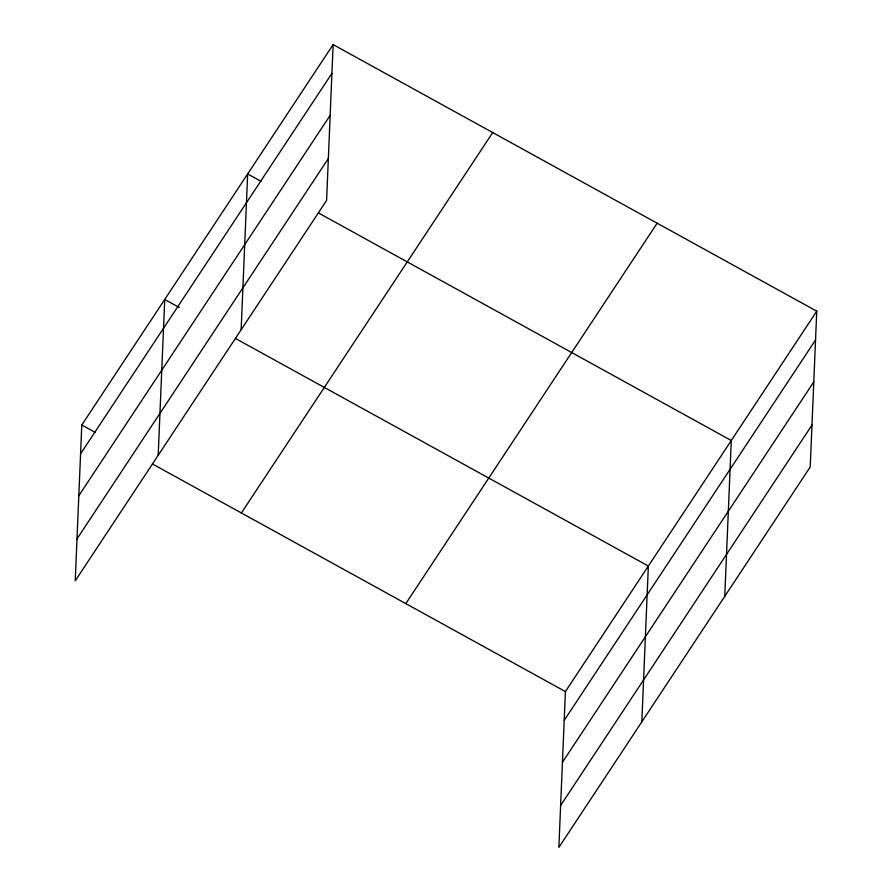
<?xml version="1.0" encoding="UTF-8"?>
<svg xmlns="http://www.w3.org/2000/svg" width="892" height="892" viewBox="0 0 892 892"><rect width="100%" height="100%" fill="white"/><g stroke="black" fill="none" stroke-linecap="round" stroke-linejoin="round"><path stroke-width="1.34" d="M333.129 44.6L81.785 425.005L75.251 580.826L326.595 200.421L333.129 44.6L816.749 311.174L810.215 466.995L558.871 847.4L565.405 691.579L816.749 311.174M158.196 455.288L164.73 299.467L179.348 307.528M241.141 329.761L247.664 173.94L261.066 181.321M641.816 721.873L648.35 566.041L235.388 338.414M724.761 596.335L731.295 440.514L318.332 212.887M80.581 453.794L331.913 73.4M78.819 495.718L330.163 115.313M77.013 538.902L328.345 158.508M241.375 512.967L492.718 132.573M405.815 603.605L657.148 223.201M564.201 720.368L815.544 339.975M562.439 762.292L813.783 381.887M560.633 805.476L811.976 425.083M81.785 425.005L95.188 432.386M152.443 463.952L565.405 691.579"/></g></svg>
